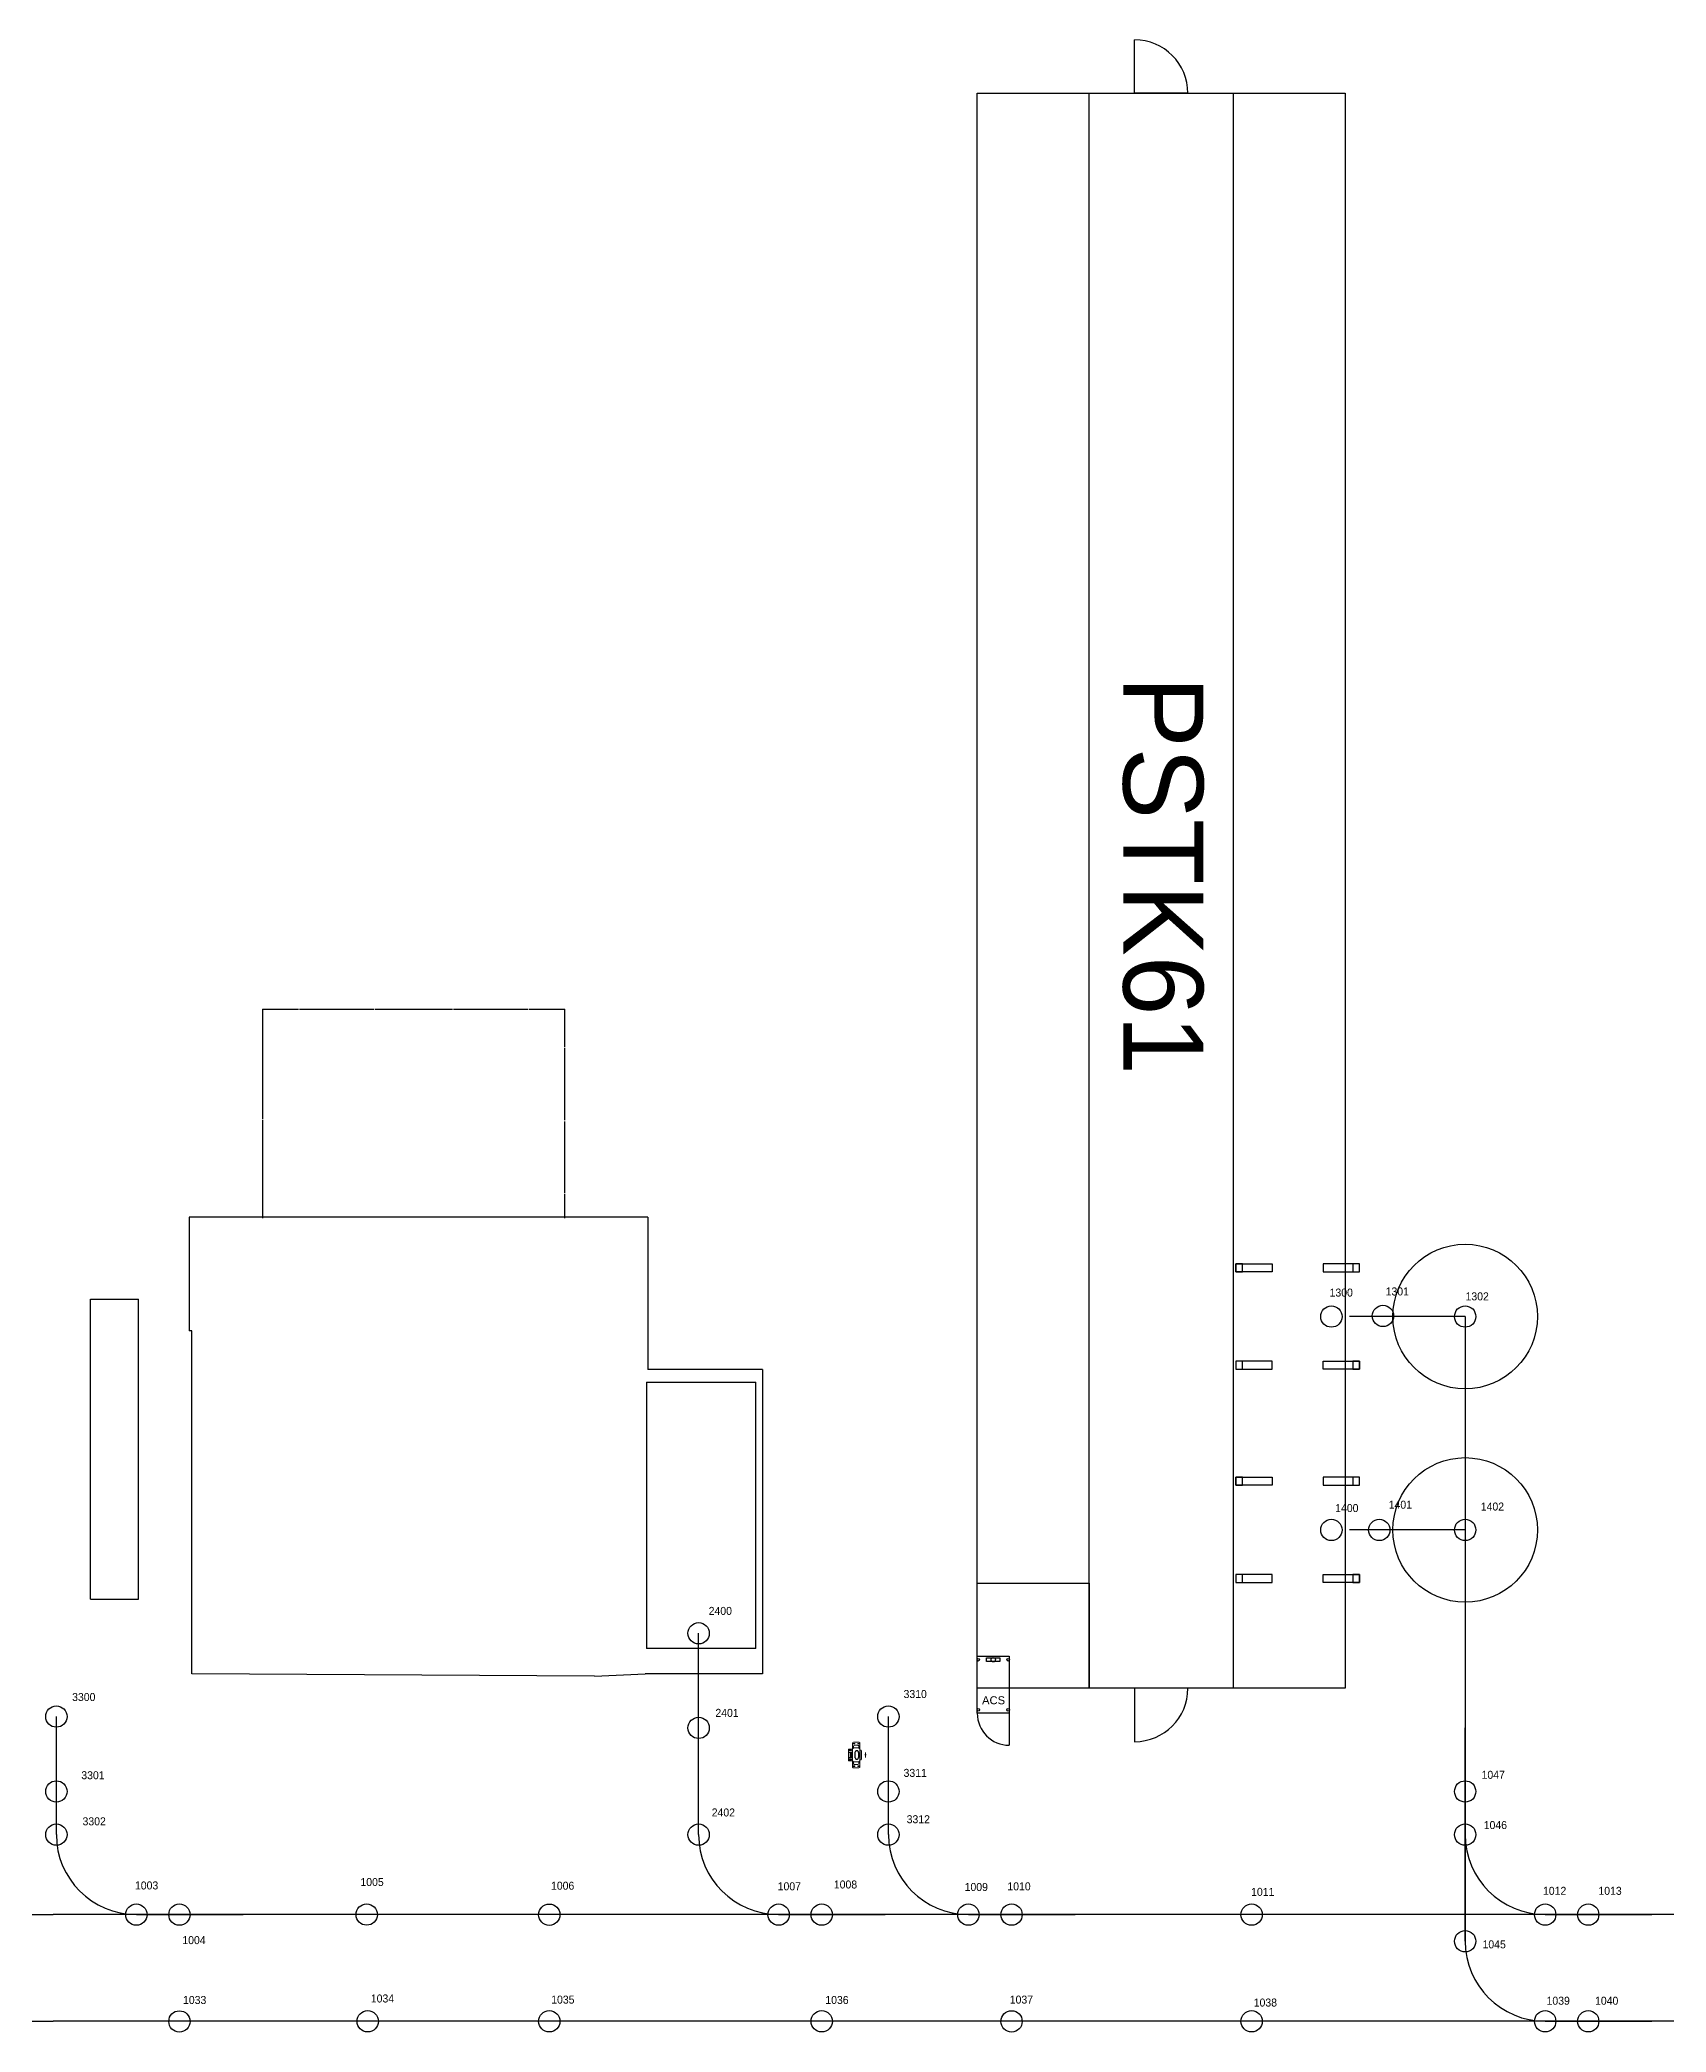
# Model space of a CAD drawing. Header units: millimetres. Extents: x -200 to 94270, y -200 to 55605.
# Drawn here: x 35119 to 65610, y 18260 to 55605 of the extents above; entities that cross this region are included whole.
import ezdxf

# ---------------------------------------------------------------- set-up
doc = ezdxf.new("R2010")
doc.units = ezdxf.units.MM
doc.linetypes.add('PHANTOM', pattern=[20, 10, -2, 2, -2, 2, -2])
for name, color, linetype in [('9', 41, 'Continuous'), ('ZENIX', 7, 'Continuous'), ('充点电', 7, 'Continuous')]:
    doc.layers.add(name, color=color, linetype=linetype)
doc.layers.add('가시적인 것(ISO)', color=7, linetype='Continuous', lineweight=20)
doc.styles.get("Standard").update_dxf_attribs({"font": 'arial.ttf'})
doc.styles.add('STYLE1', font='')
doc.styles.add('굴림', font='')
doc.styles.get('STYLE1').set_extended_font_data('견고딕')
doc.styles.get('굴림').set_extended_font_data('Gulim')

# ---------------------------------------------------------------- blocks, each defined once
blk = doc.blocks.new('A$C1106006C')
at = {"color": 1}
blk.add_line((0, 2), (0, 26), dxfattribs=at)
at = {"layer": 'ZENIX', "color": 6, "linetype": 'PHANTOM'}
for p, q in [((45, 211), (-45, 211)), ((45, 141), (-45, 141))]:
    blk.add_line(p, q, dxfattribs=at)
for centre, start, end in [((-45, 176), 90, 270), ((45, 176), 270, 90)]:
    blk.add_arc(centre, 35, start, end, dxfattribs=at)
at = {"layer": '가시적인 것(ISO)', "color": 1}
for p, q in [((-241, 136), (-241, 238)), ((-221, 258), (-110, 258)), ((-110, 116), (-221, 116)), ((-214, 219), (-214, 247)), ((-214, 155), (-214, 127)), ((-206, 247), (-206, 219)), ((-206, 127), (-206, 155)), ((-181, 217), (-181, 157)), ((-161, 237), (-131, 237)), ((-161, 137), (-131, 137)), ((-131, 237), (-131, 237)), ((-131, 237), (-131, 137)), ((-131, 137), (-131, 137)), ((-112, 257), (-130, 239)), ((-130, 135), (-112, 117)), ((-110, 333), (-108, 333)), ((-110, 333), (-110, 265)), ((-110, 265), (-108, 265)), ((-110, 265), (-110, 258)), ((-110, 258), (-110, 258)), ((-110, 258), (110, 258)), ((-110, 116), (110, 116)), ((-108, 265), (-108, 333)), ((-108, 333), (108, 333)), ((-108, 260), (-108, 265)), ((108, 260), (-108, 260)), ((-90, 283), (-90, 318)), ((-90, 116), (-90, 96)), ((-80, 86), (-90, 96)), ((-90, 96), (-70, 96)), ((-82, 318), (-82, 283)), ((-70, 86), (-80, 86)), ((70, 96), (-70, 96)), ((-70, 86), (-52, 86)), ((-54, 283), (-54, 318)), ((-48, 86), (-52, 86)), ((-48, 86), (48, 86)), ((-48, 14), (48, 14)), ((-46, 318), (-46, 283)), ((-33, 298), (-35, 298)), ((-35, 278), (-35, 298)), ((-35, 278), (-33, 278)), ((-35, 260), (-35, 278)), ((-33, 298), (-33, 278)), ((-33, 298), (-32, 298)), ((-33, 296), (-33, 278)), ((-33, 278), (33, 278)), ((-32, 298), (-5, 298)), ((-22, 290), (-22, 292)), ((-22, 292), (-19, 292)), ((-22, 292), (-19, 292)), ((-19, 290), (-22, 290)), ((-19, 292), (-19, 294)), ((-19, 294), (-18, 294)), ((-19, 294), (-18, 294)), ((-19, 292), (-19, 292)), ((-19, 288), (-19, 290)), ((-18, 288), (-19, 288)), ((-18, 294), (-18, 292)), ((-18, 292), (-15, 292)), ((-18, 292), (-18, 292)), ((-18, 292), (-15, 292)), ((-15, 290), (-18, 290)), ((-18, 290), (-18, 288)), ((-15, 292), (-15, 290)), ((-5, 298), (-3, 298)), ((3, 298), (-3, 298)), ((-3, 298), (-3, 297)), ((3, 297), (-3, 297)), ((-3, 278), (-3, 296)), ((-2, 266), (2, 266)), ((-2, 264), (-2, 266)), ((2, 264), (-2, 264)), ((-1, 287), (-1, 294)), ((1, 294), (1, 287)), ((2, 266), (2, 264)), ((3, 298), (5, 298)), ((3, 297), (3, 298)), ((3, 296), (3, 278)), ((5, 298), (32, 298)), ((15, 290), (15, 292)), ((15, 292), (22, 292)), ((15, 292), (22, 292)), ((22, 290), (15, 290)), ((22, 292), (22, 290)), ((32, 298), (33, 298)), ((33, 298), (35, 298)), ((33, 298), (33, 278)), ((33, 278), (33, 296)), ((33, 278), (35, 278)), ((35, 278), (35, 298)), ((35, 278), (35, 260)), ((46, 283), (46, 318)), ((52, 86), (48, 86)), ((52, 86), (70, 86)), ((54, 318), (54, 283)), ((70, 96), (90, 96)), ((80, 86), (70, 86)), ((80, 86), (90, 96)), ((82, 283), (82, 318)), ((90, 318), (90, 283)), ((90, 96), (90, 116)), ((108, 333), (108, 265)), ((108, 333), (110, 333)), ((108, 265), (108, 260)), ((108, 265), (110, 265)), ((110, 265), (110, 333)), ((110, 258), (110, 265)), ((110, 258), (110, 258)), ((110, 258), (221, 258)), ((221, 116), (110, 116)), ((130, 239), (112, 257)), ((112, 117), (130, 135)), ((131, 237), (131, 237)), ((131, 237), (161, 237)), ((131, 237), (131, 137)), ((131, 137), (131, 137)), ((131, 137), (161, 137)), ((181, 217), (181, 157)), ((206, 219), (206, 247)), ((206, 127), (206, 155)), ((214, 247), (214, 219)), ((214, 155), (214, 127)), ((241, 238), (241, 136))]:
    blk.add_line(p, q, dxfattribs=at)
for centre, radius, start, end in [((-221, 238), 20, 90, 180), ((-221, 136), 20, 180, 270), ((-210, 247), 4.5, 0, 180), ((-210, 219), 4.5, 180, 0), ((-210, 155), 4.5, 0, 180), ((-210, 127), 4.5, 180, 0), ((-161, 217), 20, 90, 180), ((-161, 157), 20, 180, 270), ((-129, 237), 2, 135, 180), ((-129, 137), 2, 180, 225), ((-110, 256), 2, 90, 135), ((-110, 118), 2, 225, 270), ((-86, 318), 4.5, 0, 180), ((-86, 283), 4.5, 180, 0), ((-50, 318), 4.5, 0, 180), ((-50, 283), 4.5, 180, 0), ((-50, 90), 4.5, 297.266, 242.734), ((-32, 296), 1.6, 90, 180), ((-5, 296), 1.6, 0, 90), ((0, 294), 1.25, 0, 180), ((0, 287), 1.25, 180, 0), ((5, 296), 1.6, 90, 180), ((32, 296), 1.6, 0, 90), ((50, 318), 4.5, 0, 180), ((50, 283), 4.5, 180, 0), ((50, 90), 4.5, 297.266, 242.734), ((86, 318), 4.5, 0, 180), ((86, 283), 4.5, 180, 0), ((110, 256), 2, 45, 90), ((110, 118), 2, 270, 315), ((129, 237), 2, 0, 45), ((129, 137), 2, 315, 0), ((161, 217), 20, 0, 90), ((161, 157), 20, 270, 0), ((210, 247), 4.5, 0, 180), ((210, 219), 4.5, 180, 0), ((210, 155), 4.5, 0, 180), ((210, 127), 4.5, 180, 0), ((221, 238), 20, 0, 90), ((221, 136), 20, 270, 0)]:
    blk.add_arc(centre, radius, start, end, dxfattribs=at)

msp = doc.modelspace()

# ---------------------------------------------------------------- linework, layer by layer
at = {"color": 0, "linetype": 'Continuous', "true_color": 0x636466}
for p, q in [((39296, 37434, -5), (39296, 35381, -5)), ((39296, 37434, -5), (39969, 37434, -5)), ((39989, 37434, -5), (41387, 37434, -5)), ((41407, 37434, -5), (42854, 37434, -5)), ((42874, 37434, -5), (44272, 37434, -5)), ((44292, 37434, -5), (44961, 37434, -5)), ((44961, 36722, -5), (44961, 37434, -5)), ((44961, 35352, -5), (44961, 36702, -5)), ((39296, 35361, -5), (39296, 33517, -5)), ((44961, 33986, -5), (44961, 35332, -5)), ((44961, 33521, -5), (44961, 33966, -5)), ((46521, 33534, -5), (37921, 33534, -5)), ((37921, 33534, -5), (37921, 31409, -5)), ((46521, 33534, -5), (46521, 30679, -5)), ((36071, 31999, -5), (36971, 31999, -5)), ((36071, 26379, -5), (36071, 31999, -5)), ((36971, 26379, -5), (36971, 31999, -5)), ((37971, 24979, -5), (37971, 31409, -5)), ((36971, 29639, -5), (36971, 31209, -5)), ((48671, 30679, -5), (46521, 30679, -5)), ((48671, 30679, -5), (48671, 24979, -5)), ((46491, 30444, -5), (48541, 30444, -5)), ((46491, 30444, -5), (46491, 25449, -5)), ((48541, 25449, -5), (48541, 30444, -5)), ((36971, 28059, -5), (36971, 29629, -5)), ((36971, 26479, -5), (36971, 28049, -5)), ((36071, 26379, -5), (36971, 26379, -5)), ((48541, 25449, -5), (46491, 25449, -5)), ((45521, 24934, -5), (37971, 24979, -5)), ((45521, 24934, -5), (46471, 24979, -5)), ((48671, 24979, -5), (46471, 24979, -5))]:
    msp.add_line(p, q, dxfattribs=at)
at = {"color": 0, "lineweight": 30, "true_color": 0x636466}
msp.add_line((37971, 31409, -5), (37921, 31409, -5), dxfattribs=at)
at = {"color": 0, "true_color": 0x636466}
for p, q in [((47471, 21964, 0), (47471, 25737, 0)), ((35429, 21964, 300), (35429, 24176, 0)), ((51029, 21964, 300), (51029, 24176, 0)), ((53294, 24237), (53294, 23637))]:
    msp.add_line(p, q, dxfattribs=at)
at = {"color": 2, "elevation": 0}
msp.add_lwpolyline([(56644, 54605), (55644, 54605), (55644, 55605)], dxfattribs=at)
at = {"color": 0, "true_color": 0x636466}
for points in [[(59594, 54605), (59594, 24705), (52694, 24705), (52694, 54605)], [(53294, 25305), (53294, 24237), (52694, 24237), (52694, 25305)], [(52869, 25207), (52869, 25274), (53115, 25274), (53115, 25207)]]:
    msp.add_lwpolyline(points, close=True, dxfattribs=at)
for points, elevation in [([(57494, 54605), (57494, 24705), (54794, 24705), (54794, 54605)], 0), ([(58221, 32661), (58221, 32511), (57541, 32511), (57541, 32661)], 1), ([(57541, 32661), (57541, 32511), (57666, 32511), (57666, 32661)], 1), ([(59181, 32661), (59181, 32511), (59861, 32511), (59861, 32661)], 1), ([(59736, 32661), (59736, 32511), (59861, 32511), (59861, 32661)], 1), ([(58221, 30686), (58221, 30836), (57541, 30836), (57541, 30686)], 1), ([(57541, 30836), (57541, 30686), (57666, 30686), (57666, 30836)], 1), ([(59181, 30686), (59181, 30836), (59861, 30836), (59861, 30686)], 1), ([(59736, 30836), (59736, 30686), (59861, 30686), (59861, 30836)], 1), ([(58221, 28661), (58221, 28511), (57541, 28511), (57541, 28661)], 1), ([(57541, 28661), (57541, 28511), (57666, 28511), (57666, 28661)], 1), ([(59181, 28661), (59181, 28511), (59861, 28511), (59861, 28661)], 1), ([(59736, 28661), (59736, 28511), (59861, 28511), (59861, 28661)], 1), ([(58221, 26686), (58221, 26836), (57541, 26836), (57541, 26686)], 1), ([(57541, 26836), (57541, 26686), (57666, 26686), (57666, 26836)], 1), ([(59181, 26686), (59181, 26836), (59861, 26836), (59861, 26686)], 1), ([(59736, 26836), (59736, 26686), (59861, 26686), (59861, 26836)], 1)]:
    msp.add_lwpolyline(points, close=True, dxfattribs=dict(at, elevation=elevation))
msp.add_lwpolyline([(56644, 24705), (55644, 24705), (55644, 23705)], dxfattribs=at)
at = {"color": 0, "lineweight": 30, "true_color": 0x636466}
for centre in [(59335, 31674, 0), (60301, 31685, -41), (61842, 31674, -34), (59335, 27674, 0), (60231, 27674, -41), (61842, 27674, -41), (47471, 25737, 0), (35429, 24176, 0), (51029, 24176, 0), (47471, 23964, 0), (35429, 22771, 0), (51029, 22771, 0), (61842, 22771, 0), (35429, 21964, 0), (47471, 21964, 300), (51029, 21964, 300), (61842, 21964, 0), (36929, 20464, 0), (37737, 20464, 0), (41247, 20465, 0), (44670, 20462, 0), (48971, 20464, 0), (49779, 20464, 0), (52529, 20464, 0), (53337, 20464, 0), (57838, 20463, 0), (63342, 20464, 300), (64149, 20464, 0), (61842, 19964, -40), (37737, 18460, 0), (41267, 18464, 0), (44670, 18464, 0), (49779, 18464, 0), (53337, 18462, 0), (57838, 18464, 0), (63342, 18464, 260), (64149, 18464, -40)]:
    msp.add_circle(centre, 200, dxfattribs=at)
at = {"color": 0, "true_color": 0x636466}
for centre, radius in [((52714, 25241), 24), ((52994, 25240), 40), ((53274, 25241), 24), ((52714, 24301), 24), ((53274, 24301), 24)]:
    msp.add_circle(centre, radius, dxfattribs=at)
at = {"color": 2}
msp.add_arc((55644, 54605, 0), 1000, 0, 90, dxfattribs=at)
at = {"color": 0, "true_color": 0x636466}
for centre, radius, start, end in [((55644, 24705), 1000, 270, 0), ((53294, 24237), 600, 180, 270)]:
    msp.add_arc(centre, radius, start, end, dxfattribs=at)
at = {"layer": 'ZENIX', "color": 0, "true_color": 0x636466}
for p, q in [((61842, 31674, -34), (59674, 31674, 7)), ((61842, 31674, -34), (61842, 19964, -40)), ((61842, 27674, -41), (59674, 27674, 0)), ((82866, 20464, 38), (35371, 20464, 0)), ((82866, 18464, -41), (35371, 18464, -341))]:
    msp.add_line(p, q, dxfattribs=at)
msp.add_lwpolyline([(54794, 26675), (54794, 24705), (52694, 24705), (52694, 26675)], close=True, dxfattribs=at)
for centre in [(61842, 31674, -34), (61842, 27674, -41)]:
    msp.add_circle(centre, 1355, dxfattribs=at)
at = {"layer": 'ZENIX', "color": 0, "true_color": 0x636466, "extrusion": (1.47224e-23, 8.01448e-08, 1)}
for centre in [(36929, 21964, 0), (48971, 21964, 0), (52529, 21964, 0), (63342, 21964, 0), (63342, 19964, -40)]:
    msp.add_arc(centre, 1500, 180, 270, dxfattribs=at)
at = {"layer": '充点电', "color": 0, "true_color": 0x636466}
for p, q in [((35429, 21964, 0), (35429, 23964, 0)), ((47471, 21964, 0), (47471, 23964, 0)), ((51029, 21964, 0), (51029, 23964, 0)), ((61842, 21964, 0), (61842, 23964, 0)), ((61842, 19964, -40), (61842, 21964, -40)), ((33371, 20464, 0), (35371, 20464, 0)), ((36929, 20464, 0), (38929, 20464, 0)), ((48971, 20464, 0), (50971, 20464, 0)), ((52529, 20464, 0), (54529, 20464, 0)), ((63342, 20464, 0), (65342, 20464, 0)), ((33371, 18464, -341), (35371, 18464, -341)), ((63342, 18464, -40), (65342, 18464, -40))]:
    msp.add_line(p, q, dxfattribs=at)
for centre in [(36929, 21964, 0), (48971, 21964, 0), (52529, 21964, 0), (63342, 21964, 0), (63342, 19964, -40)]:
    msp.add_arc(centre, 1500, 180, 270, dxfattribs=at)

# ---------------------------------------------------------------- block references
at = {"color": 0, "true_color": 0x636466, "rotation": 89.99999999999999}
msp.add_blockref('A$C1106006C', (50612, 23456, 0), dxfattribs=at)

# ---------------------------------------------------------------- texts
at = {"color": 0, "true_color": 0x636466, "style": 'STYLE1'}
msp.add_text('PSTK61 ', height=1500, rotation=270, dxfattribs=at).set_placement((55432, 43675, 5))
at = {"color": 0, "true_color": 0x636466, "insert": (52785, 24556), "char_height": 150, "attachment_point": 1}
msp.add_mtext_dynamic_manual_height_columns('ACS', width=2089.41, gutter_width=12.5, heights=[0], dxfattribs=at)
at = {"layer": '9', "color": 1, "lineweight": 30, "char_height": 150, "attachment_point": 1, "style": '굴림'}
for s, insert in [('{\\C40;\\c3266552;1300}', (59300, 32198)), ('{\\C40;\\c3266552;1301}', (60351, 32219)), ('{\\C40;\\c3266552;1302}', (61849, 32127)), ('{\\C40;\\c3266552;1400}', (59405, 28159)), ('{\\C40;\\c3266552;1401}', (60409, 28222)), ('{\\C40;\\c3266552;1402}', (62135, 28187)), ('{\\C40;\\c3266552;2400}', (47659, 26231)), ('{\\C40;\\c3266552;3310}', (51313, 24673)), ('{\\C40;\\c3266552;3300}', (35725, 24617)), ('{\\C40;\\c3266552;2401}', (47785, 24320)), ('{\\C40;\\c3266552;3311}', (51313, 23195)), ('{\\C40;\\c3266552;1047}', (62150, 23159)), ('{\\C40;\\c3266552;3301}', (35897, 23151)), ('{\\C40;\\c3266552;2402}', (47716, 22453)), ('{\\C40;\\c3266552;3302}', (35920, 22287)), ('{\\C40;\\c3266552;3312}', (51371, 22326)), ('{\\C40;\\c3266552;1046}', (62190, 22217)), ('{\\C40;\\c3266552;1003}', (36903, 21085)), ('{\\C40;\\c3266552;1005}', (41130, 21149)), ('{\\C40;\\c3266552;1006}', (44703, 21080)), ('{\\C40;\\c3266552;1007}', (48953, 21069)), ('{\\C40;\\c3266552;1008}', (50006, 21103)), ('{\\C40;\\c3266552;1009}', (52458, 21056)), ('{\\C40;\\c3266552;1010}', (53259, 21068)), ('{\\C40;\\c3266552;1011}', (57829, 20965)), ('{\\C40;\\c3266552;1012}', (63301, 20984)), ('{\\C40;\\c3266552;1013}', (64340, 20984)), ('{\\C40;\\c3266552;1004}', (37791, 20060)), ('{\\C40;\\c3266552;1045}', (62168, 19981)), ('{\\C40;\\c3266552;1033}', (37804, 18938)), ('{\\C40;\\c3266552;1034}', (41325, 18966)), ('{\\C40;\\c3266552;1035}', (44707, 18945)), ('{\\C40;\\c3266552;1036}', (49846, 18938)), ('{\\C40;\\c3266552;1037}', (53304, 18945)), ('{\\C40;\\c3266552;1038}', (57878, 18890)), ('{\\C40;\\c3266552;1039}', (63368, 18924)), ('{\\C40;\\c3266552;1040}', (64277, 18924))]:
    msp.add_mtext_dynamic_manual_height_columns(s, width=1403.15, gutter_width=3786, heights=[0], dxfattribs=dict(at, insert=insert))

doc.saveas('drawing.dxf')
